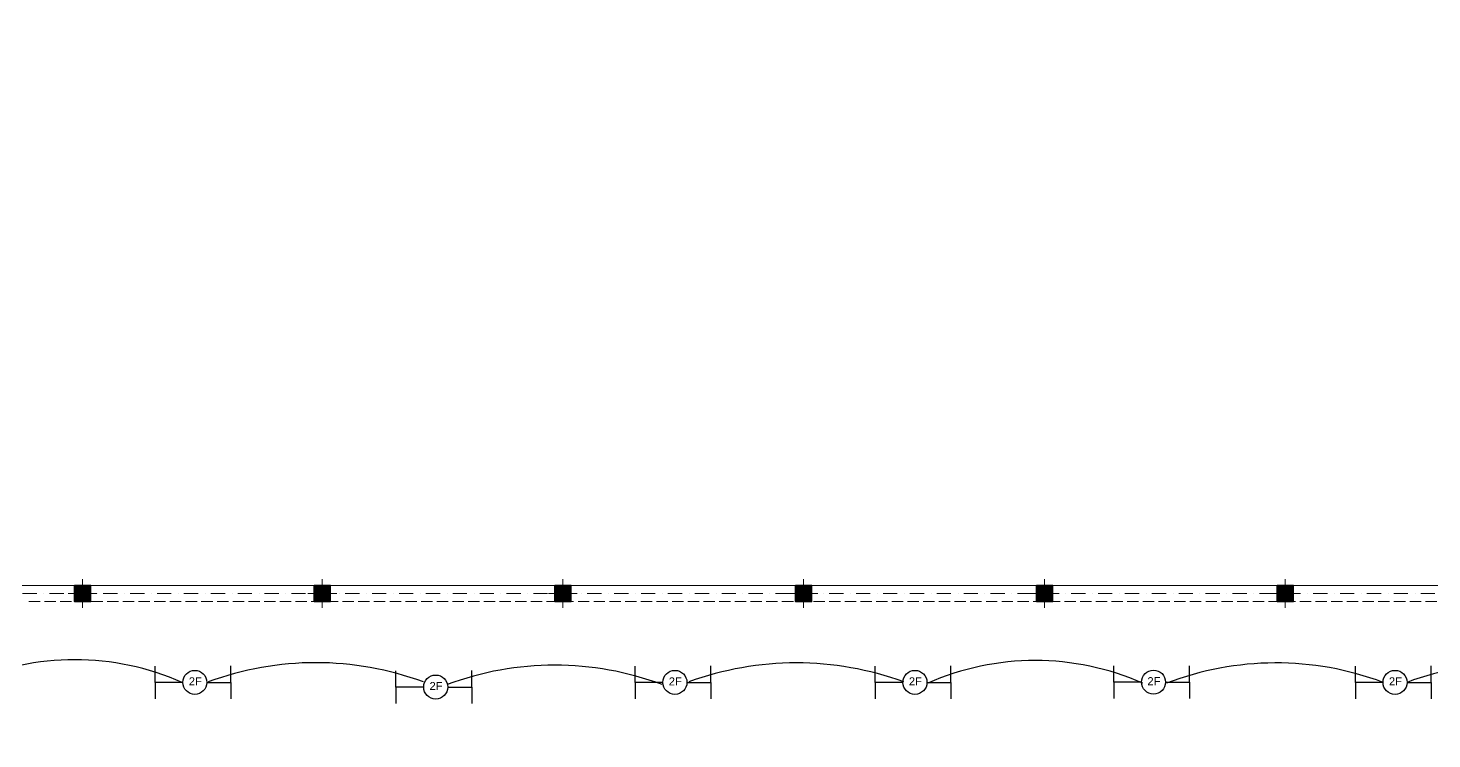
# Model space of a CAD drawing. Header units: inches. Extents: x 206002 to 410047, y 60394 to 83306.
# Drawn here: x 242930 to 260475, y 72376 to 81254 of the extents above; entities that cross this region are included whole.
import ezdxf

# ---------------------------------------------------------------- set-up
doc = ezdxf.new("R2010")
doc.units = ezdxf.units.IN
doc.header["$MEASUREMENT"] = 0
doc.layers.add('LIGHTING', color=1, linetype='Continuous')
doc.layers.add('PDF_Structural - Bearing', color=7, linetype='Continuous')
doc.styles.get("Standard").update_dxf_attribs({"font": 'arial.ttf'})

msp = doc.modelspace()

# ---------------------------------------------------------------- linework, layer by layer
at = {"layer": 'LIGHTING'}
for p, q in [((244518, 73082), (244518, 73284)), ((245464, 73082), (245464, 73287)), ((247528, 73024), (247528, 73226)), ((248474, 73024), (248474, 73229)), ((250518, 73082), (250518, 73284)), ((251463, 73082), (251463, 73287)), ((253518, 73082), (253518, 73284)), ((254464, 73082), (254464, 73287)), ((256500, 73085), (256500, 73287)), ((257446, 73085), (257446, 73290)), ((259518, 73082), (259518, 73284)), ((260464, 73082), (260464, 73287)), ((244864, 73082), (244518, 73082)), ((244518, 73082), (244518, 72878)), ((245164, 73082), (245464, 73082)), ((245464, 73082), (245464, 72878)), ((247874, 73024), (247528, 73024)), ((247528, 73024), (247528, 72820)), ((248174, 73024), (248474, 73024)), ((248474, 73024), (248474, 72820)), ((250864, 73082), (250518, 73082)), ((250518, 73082), (250518, 72877)), ((251164, 73082), (251463, 73082)), ((251463, 73082), (251463, 72877)), ((253864, 73082), (253518, 73082)), ((253518, 73082), (253518, 72878)), ((254164, 73082), (254464, 73082)), ((254464, 73082), (254464, 72878)), ((256846, 73085), (256500, 73085)), ((256500, 73085), (256500, 72880)), ((257146, 73085), (257446, 73085)), ((257446, 73085), (257446, 72880)), ((259864, 73082), (259518, 73082)), ((259518, 73082), (259518, 72878)), ((260164, 73082), (260464, 73082)), ((260464, 73082), (260464, 72878))]:
    msp.add_line(p, q, dxfattribs=at)
for centre in [(245014, 73082), (248024, 73024), (251014, 73082), (254014, 73082), (256996, 73085), (260014, 73082)]:
    msp.add_circle(centre, 150, dxfattribs=at)
for centre, radius, start, end in [((243513, 70047), 3318, 66.1046, 113.8954), ((255517, 70037), 3318, 66.1046, 113.8954), ((246526, 69466), 3862, 69.6376, 110.3624), ((249512, 69468), 3829, 69.4523, 110.5477), ((252531, 69409), 3916, 69.9289, 110.0711), ((258527, 69527), 3798, 69.3848, 111.1086), ((261522, 69455), 3873, 69.6965, 110.524)]:
    msp.add_arc(centre, radius, start, end, dxfattribs=at)
at = {"layer": 'PDF_Structural - Bearing', "lineweight": 18}
msp.add_lwpolyline([(271070, 74293), (240590, 74293), (240590, 81254), (237582, 81254), (237582, 74293), (207102, 74293), (207102, 65369), (216627, 65369), (216627, 63865), (261746, 63865), (261746, 65369), (271070, 65369)], close=True, dxfattribs=at)
for points in [[(242963, 74293), (243105, 74293)], [(243160, 74293), (243301, 74293)], [(243356, 74293), (243497, 74293)], [(243552, 74293), (243693, 74293)], [(243748, 74293), (243889, 74293)], [(243944, 74293), (244085, 74293)], [(244140, 74293), (244282, 74293)], [(244336, 74293), (244478, 74293)], [(244532, 74293), (244674, 74293)], [(244729, 74293), (244870, 74293)], [(244925, 74293), (245066, 74293)], [(245121, 74293), (245262, 74293)], [(245317, 74293), (245458, 74293)], [(245513, 74293), (245655, 74293)], [(245709, 74293), (245851, 74293)], [(245905, 74293), (246047, 74293)], [(246101, 74293), (246243, 74293)], [(246298, 74293), (246439, 74293)], [(246494, 74293), (246635, 74293)], [(246690, 74293), (246831, 74293)], [(246886, 74293), (247027, 74293)], [(247082, 74293), (247224, 74293)], [(247278, 74293), (247420, 74293)], [(247474, 74293), (247616, 74293)], [(247670, 74293), (247812, 74293)], [(247867, 74293), (248008, 74293)], [(248063, 74293), (248204, 74293)], [(248259, 74293), (248400, 74293)], [(248455, 74293), (248596, 74293)], [(248651, 74293), (248793, 74293)], [(248847, 74293), (248989, 74293)], [(249043, 74293), (249185, 74293)], [(249239, 74293), (249381, 74293)], [(249436, 74293), (249577, 74293)], [(249632, 74293), (249773, 74293)], [(249828, 74293), (249969, 74293)], [(250024, 74293), (250166, 74293)], [(250220, 74293), (250362, 74293)], [(250416, 74293), (250558, 74293)], [(250612, 74293), (250754, 74293)], [(250808, 74293), (250950, 74293)], [(251005, 74293), (251146, 74293)], [(251201, 74293), (251342, 74293)], [(251397, 74293), (251538, 74293)], [(251593, 74293), (251735, 74293)], [(251789, 74293), (251931, 74293)], [(251985, 74293), (252127, 74293)], [(252181, 74293), (252323, 74293)], [(252378, 74293), (252519, 74293)], [(252574, 74293), (252715, 74293)], [(252770, 74293), (252911, 74293)], [(252966, 74293), (253107, 74293)], [(253162, 74293), (253304, 74293)], [(253358, 74293), (253500, 74293)], [(253554, 74293), (253696, 74293)], [(253750, 74293), (253892, 74293)], [(253947, 74293), (254088, 74293)], [(254143, 74293), (254284, 74293)], [(254339, 74293), (254480, 74293)], [(254535, 74293), (254676, 74293)], [(254731, 74293), (254872, 74293)], [(254927, 74293), (255069, 74293)], [(255123, 74293), (255265, 74293)], [(255319, 74293), (255461, 74293)], [(255516, 74293), (255657, 74293)], [(255712, 74293), (255853, 74293)], [(255908, 74293), (256049, 74293)], [(256104, 74293), (256245, 74293)], [(256300, 74293), (256442, 74293)], [(256496, 74293), (256638, 74293)], [(256692, 74293), (256834, 74293)], [(256888, 74293), (257030, 74293)], [(257085, 74293), (257226, 74293)], [(257281, 74293), (257422, 74293)], [(257477, 74293), (257618, 74293)], [(257673, 74293), (257814, 74293)], [(257869, 74293), (258011, 74293)], [(258065, 74293), (258207, 74293)], [(258261, 74293), (258403, 74293)], [(258457, 74293), (258599, 74293)], [(258654, 74293), (258795, 74293)], [(258850, 74293), (258991, 74293)], [(259046, 74293), (259187, 74293)], [(259242, 74293), (259383, 74293)], [(259438, 74293), (259580, 74293)], [(259634, 74293), (259776, 74293)], [(259830, 74293), (259972, 74293)], [(260026, 74293), (260168, 74293)], [(260223, 74293), (260364, 74293)], [(260419, 74293), (260560, 74293)], [(242938, 74093), (243080, 74093)], [(243134, 74093), (243276, 74093)], [(243330, 74093), (243472, 74093)], [(243526, 74093), (243668, 74093)], [(243723, 74093), (243864, 74093)], [(243919, 74093), (244060, 74093)], [(244115, 74093), (244256, 74093)], [(244311, 74093), (244452, 74093)], [(244507, 74093), (244649, 74093)], [(244703, 74093), (244845, 74093)], [(244899, 74093), (245041, 74093)], [(245095, 74093), (245237, 74093)], [(245292, 74093), (245433, 74093)], [(245488, 74093), (245629, 74093)], [(245684, 74093), (245825, 74093)], [(245880, 74093), (246021, 74093)], [(246076, 74093), (246218, 74093)], [(246272, 74093), (246414, 74093)], [(246468, 74093), (246610, 74093)], [(246664, 74093), (246806, 74093)], [(246861, 74093), (247002, 74093)], [(247057, 74093), (247198, 74093)], [(247253, 74093), (247394, 74093)], [(247449, 74093), (247591, 74093)], [(247645, 74093), (247787, 74093)], [(247841, 74093), (247983, 74093)], [(248037, 74093), (248179, 74093)], [(248234, 74093), (248375, 74093)], [(248430, 74093), (248571, 74093)], [(248626, 74093), (248767, 74093)], [(248822, 74093), (248963, 74093)], [(249018, 74093), (249160, 74093)], [(249214, 74093), (249356, 74093)], [(249410, 74093), (249552, 74093)], [(249606, 74093), (249748, 74093)], [(249803, 74093), (249944, 74093)], [(249999, 74093), (250140, 74093)], [(250195, 74093), (250336, 74093)], [(250391, 74093), (250532, 74093)], [(250587, 74093), (250729, 74093)], [(250783, 74093), (250925, 74093)], [(250979, 74093), (251121, 74093)], [(251175, 74093), (251317, 74093)], [(251372, 74093), (251513, 74093)], [(251568, 74093), (251709, 74093)], [(251764, 74093), (251905, 74093)], [(251960, 74093), (252101, 74093)], [(252156, 74093), (252298, 74093)], [(252352, 74093), (252494, 74093)], [(252548, 74093), (252690, 74093)], [(252744, 74093), (252886, 74093)], [(252941, 74093), (253082, 74093)], [(253137, 74093), (253278, 74093)], [(253333, 74093), (253474, 74093)], [(253529, 74093), (253670, 74093)], [(253725, 74093), (253867, 74093)], [(253921, 74093), (254063, 74093)], [(254117, 74093), (254259, 74093)], [(254314, 74093), (254455, 74093)], [(254510, 74093), (254651, 74093)], [(254706, 74093), (254847, 74093)], [(254902, 74093), (255043, 74093)], [(255098, 74093), (255239, 74093)], [(255294, 74093), (255436, 74093)], [(255490, 74093), (255632, 74093)], [(255686, 74093), (255828, 74093)], [(255882, 74093), (256024, 74093)], [(256079, 74093), (256220, 74093)], [(256275, 74093), (256416, 74093)], [(256471, 74093), (256612, 74093)], [(256667, 74093), (256808, 74093)], [(256863, 74093), (257005, 74093)], [(257059, 74093), (257201, 74093)], [(257255, 74093), (257397, 74093)], [(257451, 74093), (257593, 74093)], [(257648, 74093), (257789, 74093)], [(257844, 74093), (257985, 74093)], [(258040, 74093), (258181, 74093)], [(258236, 74093), (258378, 74093)], [(258432, 74093), (258574, 74093)], [(258628, 74093), (258770, 74093)], [(258824, 74093), (258966, 74093)], [(259021, 74093), (259162, 74093)], [(259217, 74093), (259358, 74093)], [(259413, 74093), (259554, 74093)], [(259609, 74093), (259750, 74093)], [(259805, 74093), (259947, 74093)], [(260001, 74093), (260143, 74093)], [(260197, 74093), (260339, 74093)], [(260393, 74093), (260535, 74093)]]:
    msp.add_lwpolyline(points, dxfattribs=at)
at = {"layer": 'PDF_Structural - Bearing', "lineweight": 35}
for points in [[(243510, 74293), (243510, 74092), (243710, 74092), (243710, 74293)], [(243510, 74293), (243510, 74092), (243710, 74092), (243710, 74293)], [(246506, 74293), (246506, 74092), (246706, 74092), (246706, 74293)], [(246506, 74293), (246506, 74092), (246706, 74092), (246706, 74293)], [(249514, 74293), (249514, 74092), (249714, 74092), (249714, 74293)], [(249514, 74293), (249514, 74092), (249714, 74092), (249714, 74293)], [(252522, 74293), (252522, 74092), (252722, 74092), (252722, 74293)], [(252522, 74293), (252522, 74092), (252722, 74092), (252722, 74293)], [(255535, 74293), (255535, 74092), (255735, 74092), (255735, 74293)], [(255535, 74293), (255535, 74092), (255735, 74092), (255735, 74293)], [(258542, 74293), (258542, 74092), (258743, 74092), (258743, 74293)]]:
    msp.add_lwpolyline(points, close=True, dxfattribs=at)
at = {"layer": 'PDF_Structural - Bearing', "lineweight": 15}
for points in [[(243524, 74259), (243524, 74259)], [(243524, 74259), (243524, 74259)], [(243567, 74284), (243567, 74284)], [(243567, 74284), (243567, 74284)], [(243567, 74234), (243567, 74234)], [(243567, 74234), (243567, 74234)], [(243611, 74259), (243611, 74259)], [(243611, 74259), (243611, 74259)], [(243654, 74284), (243654, 74284)], [(243654, 74284), (243654, 74284)], [(243654, 74234), (243654, 74234)], [(243654, 74234), (243654, 74234)], [(243698, 74259), (243698, 74259)], [(243698, 74259), (243698, 74259)], [(246520, 74284), (246520, 74284)], [(246520, 74284), (246520, 74284)], [(246520, 74234), (246520, 74234)], [(246520, 74234), (246520, 74234)], [(246563, 74259), (246563, 74259)], [(246563, 74259), (246563, 74259)], [(246606, 74284), (246606, 74284)], [(246606, 74284), (246606, 74284)], [(246606, 74234), (246606, 74234)], [(246606, 74234), (246606, 74234)], [(246650, 74259), (246650, 74259)], [(246650, 74259), (246650, 74259)], [(246693, 74284), (246693, 74284)], [(246693, 74284), (246693, 74284)], [(246693, 74234), (246693, 74234)], [(246693, 74234), (246693, 74234)], [(249515, 74259), (249515, 74259)], [(249515, 74259), (249515, 74259)], [(249559, 74284), (249559, 74284)], [(249559, 74284), (249559, 74284)], [(249559, 74234), (249559, 74234)], [(249559, 74234), (249559, 74234)], [(249602, 74259), (249602, 74259)], [(249602, 74259), (249602, 74259)], [(249646, 74284), (249646, 74284)], [(249646, 74284), (249646, 74284)], [(249646, 74234), (249646, 74234)], [(249646, 74234), (249646, 74234)], [(249689, 74259), (249689, 74259)], [(249689, 74259), (249689, 74259)], [(252554, 74259), (252554, 74259)], [(252554, 74259), (252554, 74259)], [(252598, 74284), (252598, 74284)], [(252598, 74284), (252598, 74284)], [(252598, 74234), (252598, 74234)], [(252598, 74234), (252598, 74234)], [(252641, 74259), (252641, 74259)], [(252641, 74259), (252641, 74259)], [(252685, 74284), (252685, 74284)], [(252685, 74284), (252685, 74284)], [(252685, 74234), (252685, 74234)], [(252685, 74234), (252685, 74234)], [(255550, 74284), (255550, 74284)], [(255550, 74284), (255550, 74284)], [(255550, 74234), (255550, 74234)], [(255550, 74234), (255550, 74234)], [(255593, 74259), (255593, 74259)], [(255593, 74259), (255593, 74259)], [(255637, 74284), (255637, 74284)], [(255637, 74284), (255637, 74284)], [(255637, 74234), (255637, 74234)], [(255637, 74234), (255637, 74234)], [(255680, 74259), (255680, 74259)], [(255680, 74259), (255680, 74259)], [(255724, 74284), (255724, 74284)], [(255724, 74284), (255724, 74284)], [(255724, 74234), (255724, 74234)], [(255724, 74234), (255724, 74234)], [(258546, 74259), (258546, 74259)], [(258589, 74284), (258589, 74284)], [(258589, 74234), (258589, 74234)], [(258632, 74259), (258632, 74259)], [(258676, 74284), (258676, 74284)], [(258676, 74234), (258676, 74234)], [(258719, 74259), (258719, 74259)], [(243524, 74209), (243524, 74209)], [(243524, 74209), (243524, 74209)], [(243524, 74158), (243524, 74158)], [(243524, 74158), (243524, 74158)], [(243524, 74108), (243524, 74108)], [(243524, 74108), (243524, 74108)], [(243567, 74184), (243567, 74184)], [(243567, 74184), (243567, 74184)], [(243567, 74133), (243567, 74133)], [(243567, 74133), (243567, 74133)], [(243611, 74209), (243611, 74209)], [(243611, 74209), (243611, 74209)], [(243611, 74158), (243611, 74158)], [(243611, 74158), (243611, 74158)], [(243611, 74108), (243611, 74108)], [(243611, 74108), (243611, 74108)], [(243654, 74184), (243654, 74184)], [(243654, 74184), (243654, 74184)], [(243654, 74133), (243654, 74133)], [(243654, 74133), (243654, 74133)], [(243698, 74209), (243698, 74209)], [(243698, 74209), (243698, 74209)], [(243698, 74158), (243698, 74158)], [(243698, 74158), (243698, 74158)], [(243698, 74108), (243698, 74108)], [(243698, 74108), (243698, 74108)], [(246520, 74184), (246520, 74184)], [(246520, 74184), (246520, 74184)], [(246520, 74133), (246520, 74133)], [(246520, 74133), (246520, 74133)], [(246563, 74209), (246563, 74209)], [(246563, 74209), (246563, 74209)], [(246563, 74158), (246563, 74158)], [(246563, 74158), (246563, 74158)], [(246563, 74108), (246563, 74108)], [(246563, 74108), (246563, 74108)], [(246606, 74184), (246606, 74184)], [(246606, 74184), (246606, 74184)], [(246606, 74133), (246606, 74133)], [(246606, 74133), (246606, 74133)], [(246650, 74209), (246650, 74209)], [(246650, 74209), (246650, 74209)], [(246650, 74158), (246650, 74158)], [(246650, 74158), (246650, 74158)], [(246650, 74108), (246650, 74108)], [(246650, 74108), (246650, 74108)], [(246693, 74184), (246693, 74184)], [(246693, 74184), (246693, 74184)], [(246693, 74133), (246693, 74133)], [(246693, 74133), (246693, 74133)], [(249515, 74209), (249515, 74209)], [(249515, 74209), (249515, 74209)], [(249515, 74158), (249515, 74158)], [(249515, 74158), (249515, 74158)], [(249515, 74108), (249515, 74108)], [(249515, 74108), (249515, 74108)], [(249559, 74184), (249559, 74184)], [(249559, 74184), (249559, 74184)], [(249559, 74133), (249559, 74133)], [(249559, 74133), (249559, 74133)], [(249602, 74209), (249602, 74209)], [(249602, 74209), (249602, 74209)], [(249602, 74158), (249602, 74158)], [(249602, 74158), (249602, 74158)], [(249602, 74108), (249602, 74108)], [(249602, 74108), (249602, 74108)], [(249646, 74184), (249646, 74184)], [(249646, 74184), (249646, 74184)], [(249646, 74133), (249646, 74133)], [(249646, 74133), (249646, 74133)], [(249689, 74209), (249689, 74209)], [(249689, 74209), (249689, 74209)], [(249689, 74158), (249689, 74158)], [(249689, 74158), (249689, 74158)], [(249689, 74108), (249689, 74108)], [(249689, 74108), (249689, 74108)], [(252554, 74209), (252554, 74209)], [(252554, 74209), (252554, 74209)], [(252554, 74158), (252554, 74158)], [(252554, 74158), (252554, 74158)], [(252554, 74108), (252554, 74108)], [(252554, 74108), (252554, 74108)], [(252598, 74184), (252598, 74184)], [(252598, 74184), (252598, 74184)], [(252598, 74133), (252598, 74133)], [(252598, 74133), (252598, 74133)], [(252641, 74209), (252641, 74209)], [(252641, 74209), (252641, 74209)], [(252641, 74158), (252641, 74158)], [(252641, 74158), (252641, 74158)], [(252641, 74108), (252641, 74108)], [(252641, 74108), (252641, 74108)], [(252685, 74184), (252685, 74184)], [(252685, 74184), (252685, 74184)], [(252685, 74133), (252685, 74133)], [(252685, 74133), (252685, 74133)], [(255550, 74184), (255550, 74184)], [(255550, 74184), (255550, 74184)], [(255550, 74133), (255550, 74133)], [(255550, 74133), (255550, 74133)], [(255593, 74209), (255593, 74209)], [(255593, 74209), (255593, 74209)], [(255593, 74158), (255593, 74158)], [(255593, 74158), (255593, 74158)], [(255593, 74108), (255593, 74108)], [(255593, 74108), (255593, 74108)], [(255637, 74184), (255637, 74184)], [(255637, 74184), (255637, 74184)], [(255637, 74133), (255637, 74133)], [(255637, 74133), (255637, 74133)], [(255680, 74209), (255680, 74209)], [(255680, 74209), (255680, 74209)], [(255680, 74158), (255680, 74158)], [(255680, 74158), (255680, 74158)], [(255680, 74108), (255680, 74108)], [(255680, 74108), (255680, 74108)], [(255724, 74184), (255724, 74184)], [(255724, 74184), (255724, 74184)], [(255724, 74133), (255724, 74133)], [(255724, 74133), (255724, 74133)], [(258546, 74209), (258546, 74209)], [(258546, 74158), (258546, 74158)], [(258546, 74108), (258546, 74108)], [(258589, 74184), (258589, 74184)], [(258589, 74133), (258589, 74133)], [(258632, 74209), (258632, 74209)], [(258632, 74158), (258632, 74158)], [(258632, 74108), (258632, 74108)], [(258676, 74184), (258676, 74184)], [(258676, 74133), (258676, 74133)], [(258719, 74209), (258719, 74209)], [(258719, 74158), (258719, 74158)], [(258719, 74108), (258719, 74108)]]:
    msp.add_lwpolyline(points, dxfattribs=at)
at = {"layer": 'PDF_Structural - Bearing', "lineweight": 0}
for points in [[(243610, 74373), (243610, 74273)], [(246606, 74373), (246606, 74273)], [(249614, 74373), (249614, 74273)], [(252622, 74373), (252622, 74273)], [(255635, 74373), (255635, 74273)], [(243430, 74193), (243530, 74193)], [(243610, 74012), (243610, 74112)], [(243791, 74193), (243690, 74193)], [(246426, 74193), (246526, 74193)], [(246606, 74012), (246606, 74112)], [(246787, 74193), (246686, 74193)], [(249433, 74193), (249534, 74193)], [(249614, 74012), (249614, 74112)], [(249794, 74193), (249694, 74193)], [(252441, 74193), (252542, 74193)], [(252622, 74012), (252622, 74112)], [(252802, 74193), (252702, 74193)], [(255454, 74193), (255555, 74193)], [(255635, 74012), (255635, 74112)], [(255815, 74193), (255715, 74193)]]:
    msp.add_lwpolyline(points, close=True, dxfattribs=at)
for points in [[(258643, 74273), (258643, 74373)], [(243610, 74193), (243610, 74193)], [(243610, 74193), (243610, 74193)], [(246606, 74193), (246606, 74193)], [(246606, 74193), (246606, 74193)], [(249614, 74193), (249614, 74193)], [(249614, 74193), (249614, 74193)], [(252622, 74193), (252622, 74193)], [(252622, 74193), (252622, 74193)], [(255635, 74193), (255635, 74193)], [(255635, 74193), (255635, 74193)], [(258563, 74193), (258462, 74193)], [(258643, 74193), (258643, 74193)], [(258643, 74112), (258643, 74012)], [(258723, 74193), (258823, 74193)]]:
    msp.add_lwpolyline(points, dxfattribs=at)
at = {"layer": 'PDF_Structural - Bearing', "lineweight": 20}
for points in [[(242862, 74193), (243039, 74193)], [(243127, 74193), (243127, 74193)], [(243198, 74193), (243375, 74193)], [(243463, 74193), (243463, 74193)], [(243534, 74193), (243711, 74193)], [(243799, 74193), (243799, 74193)], [(243870, 74193), (244047, 74193)], [(244135, 74193), (244135, 74193)], [(244206, 74193), (244383, 74193)], [(244472, 74193), (244472, 74193)], [(244542, 74193), (244719, 74193)], [(244807, 74193), (244807, 74193)], [(244878, 74193), (245055, 74193)], [(245144, 74193), (245144, 74193)], [(245214, 74193), (245391, 74193)], [(245480, 74193), (245480, 74193)], [(245550, 74193), (245727, 74193)], [(245816, 74193), (245816, 74193)], [(245886, 74193), (246063, 74193)], [(246152, 74193), (246152, 74193)], [(246222, 74193), (246399, 74193)], [(246488, 74193), (246488, 74193)], [(246558, 74193), (246735, 74193)], [(246824, 74193), (246824, 74193)], [(246894, 74193), (247071, 74193)], [(247160, 74193), (247160, 74193)], [(247230, 74193), (247407, 74193)], [(247496, 74193), (247496, 74193)], [(247566, 74193), (247743, 74193)], [(247832, 74193), (247832, 74193)], [(247902, 74193), (248079, 74193)], [(248168, 74193), (248168, 74193)], [(248239, 74193), (248415, 74193)], [(248504, 74193), (248504, 74193)], [(248575, 74193), (248751, 74193)], [(248840, 74193), (248840, 74193)], [(248910, 74193), (249087, 74193)], [(249176, 74193), (249176, 74193)], [(249247, 74193), (249423, 74193)], [(249512, 74193), (249512, 74193)], [(249583, 74193), (249759, 74193)], [(249848, 74193), (249848, 74193)], [(249919, 74193), (250096, 74193)], [(250184, 74193), (250184, 74193)], [(250255, 74193), (250432, 74193)], [(250520, 74193), (250520, 74193)], [(250591, 74193), (250767, 74193)], [(250856, 74193), (250856, 74193)], [(250927, 74193), (251104, 74193)], [(251192, 74193), (251192, 74193)], [(251263, 74193), (251440, 74193)], [(251528, 74193), (251528, 74193)], [(251599, 74193), (251776, 74193)], [(251864, 74193), (251864, 74193)], [(251935, 74193), (252112, 74193)], [(252200, 74193), (252200, 74193)], [(252271, 74193), (252448, 74193)], [(252536, 74193), (252536, 74193)], [(252607, 74193), (252784, 74193)], [(252872, 74193), (252872, 74193)], [(252943, 74193), (253120, 74193)], [(253208, 74193), (253208, 74193)], [(253279, 74193), (253456, 74193)], [(253544, 74193), (253544, 74193)], [(253615, 74193), (253792, 74193)], [(253880, 74193), (253880, 74193)], [(253951, 74193), (254128, 74193)], [(254216, 74193), (254216, 74193)], [(254287, 74193), (254464, 74193)], [(254552, 74193), (254552, 74193)], [(254623, 74193), (254800, 74193)], [(254888, 74193), (254888, 74193)], [(254959, 74193), (255136, 74193)], [(255224, 74193), (255224, 74193)], [(255295, 74193), (255472, 74193)], [(255560, 74193), (255560, 74193)], [(255631, 74193), (255808, 74193)], [(255896, 74193), (255896, 74193)], [(255967, 74193), (256144, 74193)], [(256232, 74193), (256232, 74193)], [(256303, 74193), (256480, 74193)], [(256568, 74193), (256568, 74193)], [(256639, 74193), (256816, 74193)], [(256904, 74193), (256904, 74193)], [(256975, 74193), (257152, 74193)], [(257240, 74193), (257240, 74193)], [(257311, 74193), (257488, 74193)], [(257576, 74193), (257576, 74193)], [(257647, 74193), (257824, 74193)], [(257912, 74193), (257912, 74193)], [(257983, 74193), (258160, 74193)], [(258248, 74193), (258248, 74193)], [(258319, 74193), (258496, 74193)], [(258584, 74193), (258584, 74193)], [(258655, 74193), (258832, 74193)], [(258921, 74193), (258921, 74193)], [(258991, 74193), (259168, 74193)], [(259257, 74193), (259257, 74193)], [(259327, 74193), (259504, 74193)], [(259593, 74193), (259593, 74193)], [(259663, 74193), (259840, 74193)], [(259929, 74193), (259929, 74193)], [(259999, 74193), (260176, 74193)], [(260265, 74193), (260265, 74193)], [(260335, 74193), (260512, 74193)]]:
    msp.add_lwpolyline(points, dxfattribs=at)
at = {"layer": 'PDF_Structural - Bearing', "lineweight": 0, "transparency": 33554559}
msp.add_solid([(243510, 74293), (243710, 74293), (243510, 74092), (243710, 74092)], dxfattribs=at)
at = {"layer": 'PDF_Structural - Bearing', "color": 7, "lineweight": 0, "true_color": 0xffffff, "transparency": 33554559}
for points in [[(243510, 74293), (243710, 74293), (243510, 74092), (243710, 74092)], [(243510, 74293), (243710, 74293), (243510, 74092), (243710, 74092)], [(246506, 74293), (246706, 74293), (246506, 74092), (246706, 74092)], [(246506, 74293), (246706, 74293), (246506, 74092), (246706, 74092)], [(249514, 74293), (249714, 74293), (249514, 74092), (249714, 74092)], [(249514, 74293), (249714, 74293), (249514, 74092), (249714, 74092)], [(252522, 74293), (252722, 74293), (252522, 74092), (252722, 74092)], [(252522, 74293), (252722, 74293), (252522, 74092), (252722, 74092)], [(255535, 74293), (255735, 74293), (255535, 74092), (255735, 74092)], [(255535, 74293), (255735, 74293), (255535, 74092), (255735, 74092)], [(258542, 74293), (258743, 74293), (258542, 74092), (258743, 74092)]]:
    msp.add_solid(points, dxfattribs=at)

# ---------------------------------------------------------------- texts
at = {"layer": 'LIGHTING', "char_height": 100, "attachment_point": 1}
for insert in [(244938, 73145), (247947, 73087), (250937, 73144), (253938, 73145), (256919, 73147), (259938, 73145)]:
    msp.add_mtext_dynamic_manual_height_columns('2F', width=175.49, gutter_width=1, heights=[0], dxfattribs=dict(at, insert=insert))

doc.saveas('drawing.dxf')
